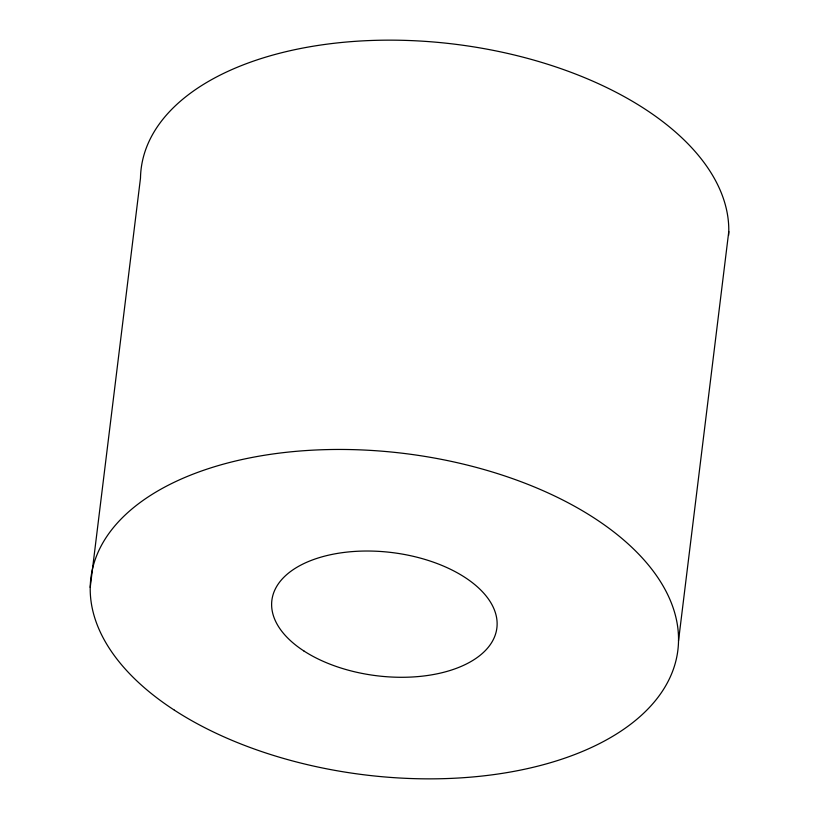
<?xml version="1.0" encoding="UTF-8"?>
<svg xmlns="http://www.w3.org/2000/svg" width="819" height="819" viewBox="0 0 819 819"><rect width="100%" height="100%" fill="white"/><g stroke="black" fill="none" stroke-linecap="round" stroke-linejoin="round"><path stroke-width="1.23" d="M90.223 587.428L140.489 178.122A295.7 161.916 7 0 1 440.806 42.649A295.7 161.916 7 0 1 728.634 235.288M678.511 640.878L728.777 231.572M174.396 710.175A295.7 161.916 7 0 0 667.772 682.032A295.7 161.916 7 0 0 310.954 450.255A295.7 161.916 7 0 0 174.396 710.175M303.88 650.962A113.35 62.07 7 0 0 493.007 640.171A113.35 62.07 7 0 0 356.224 551.33A113.35 62.07 7 0 0 303.88 650.962"/></g></svg>
